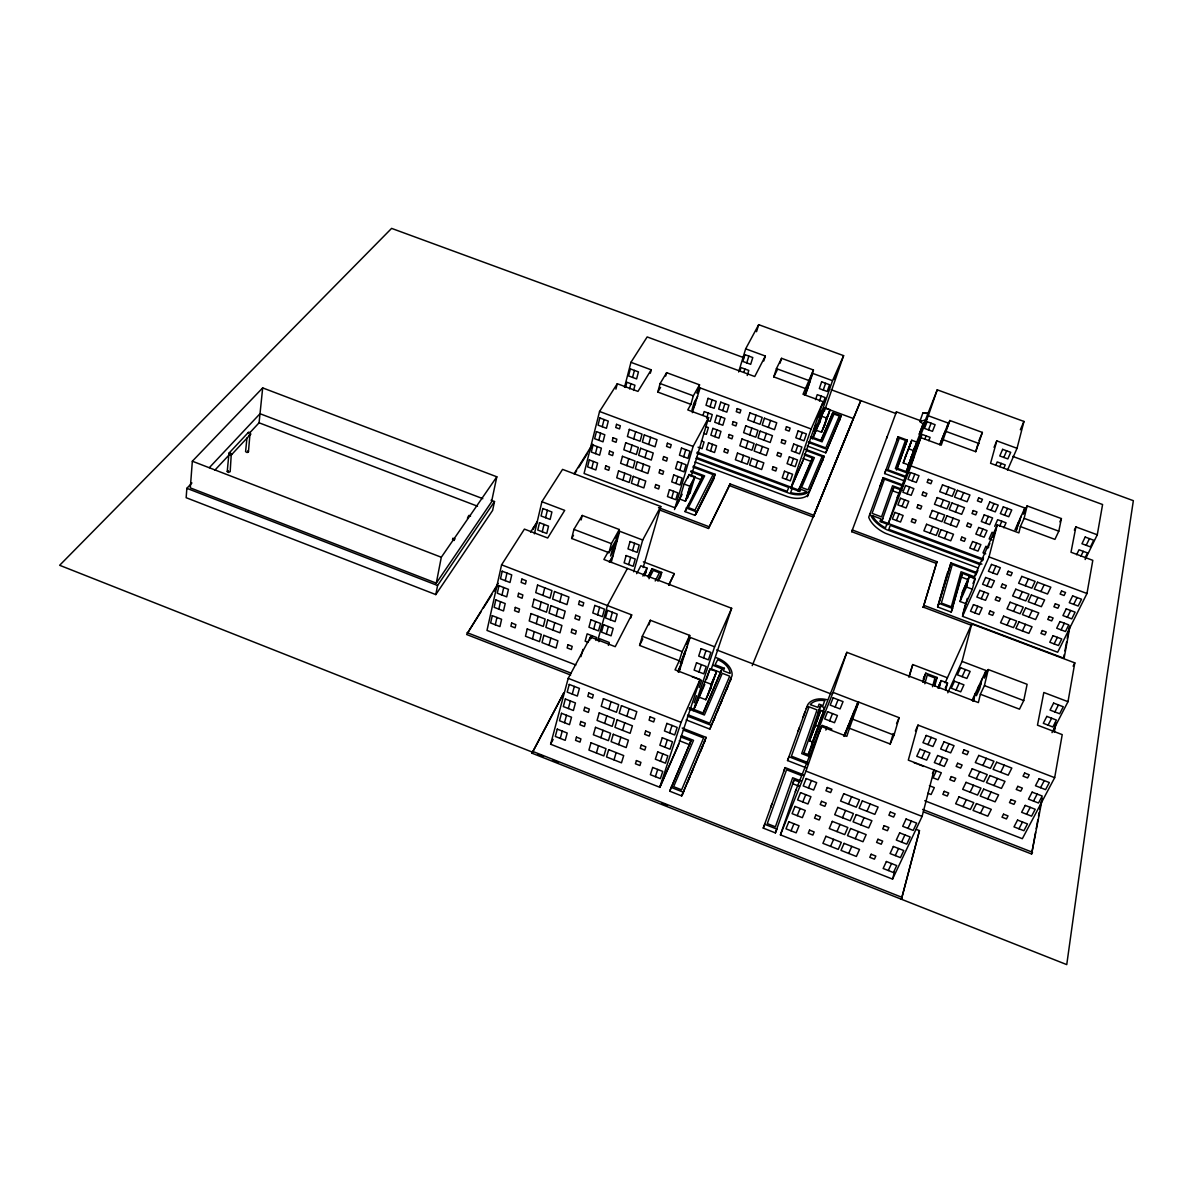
<?xml version="1.0" encoding="UTF-8"?>
<svg xmlns="http://www.w3.org/2000/svg" width="1193" height="1193" viewBox="0 0 1193 1193"><rect width="100%" height="100%" fill="white"/><g stroke="black" fill="none" stroke-linecap="round" stroke-linejoin="round"><path stroke-width="1.5" d="M191.924 482.956L186.854 488.325L186.153 497.705L435.803 594.591L492.634 510.38L494.513 501.537L491.054 500.21M192.341 461.214L190.313 487.877L436.28 583.153L491.501 501.985L496.825 476.797L262.684 387.904L192.341 461.214L441.306 557.25L496.825 476.797M936.967 561.709L923.203 607.401L936.967 561.709L852.354 529.99L851.698 531.69L936.311 563.424M231.293 453.922L230.174 471.653L228.37 472.458L227.237 471.533L228.967 453.176L248.398 432.388L250.157 432.477L250.649 434.192L231.263 455.01L229.265 455.115L229.503 453.713M249.948 434.356L248.442 451.953L247.085 452.55L245.594 451.625L246.936 438.07M250.232 432.284L259.075 422.799L262.684 387.904M250.172 434.804L248.785 435.624M231.77 454.578L230.324 455.428L229.205 454.637M227.237 471.533L228.281 470.698M924.754 800.742L1022.341 838.709L1054.672 777.672L1062.217 734.62L1037.478 725.165L1043.815 692.492L1068.003 701.678L1052.017 732.636M1068.003 701.678L1074.804 662.876L971.728 623.939L945.139 682.814M967.299 598.424L962.527 616.334L1057.654 652.243L1086.972 593.503L1092.803 560.337L1071.001 552.24L1075.907 526.903L1097.277 534.792L1085.153 559.532M1097.277 534.792L1102.586 504.52L990.563 463.302L996.781 440.873L1017.033 448.3L1007.489 470.161M923.486 811.881L1031.617 854.024L1035.554 832.371M1036.21 828.762L1037.85 819.74M1038.506 816.146L1039.163 812.537M1039.819 808.929L1041.116 801.711M1054.09 730.31L1055.417 722.988M1031.617 854.024L1042.369 798.177M1054.314 732.248L1055.969 723.107M1063.574 658.178L1064.245 654.569M1064.917 650.96L1066.572 641.953M1067.243 638.344L1069.226 627.518M1070.061 625.848L1064.096 658.297L923.964 605.373M436.28 583.153L441.306 557.25M435.803 594.591L437.577 585.495L494.513 501.537M988.251 669.541L984.434 685.602L980.363 694.237L1019.493 709.179L1023.743 700.574L1027.113 684.305L988.251 669.541L984.21 678.161L986.029 670.526L962.065 661.414L971.728 623.939M1027.098 505.892L1024.146 518.344L1020.403 526.575L1054.925 539.385L1058.802 531.183L1061.412 518.582L1027.098 505.892L1023.385 514.094L1024.847 508.009L911.034 465.911L920.772 437.622L941.247 445.153L949.867 420.503L982.376 432.418L975.725 451.685L943.022 439.65M498.182 583.362L466.642 634.512L570.657 675.044M534.389 533.838L541.905 501.716L564.707 510.38L547.706 538.013L524.413 529.11L501.582 564.841L486.998 630.426L575.846 664.993M495.289 624.774L496.944 617.467M498.823 609.146L500.493 601.719M501.999 595.024L503.7 587.523M505.25 580.663L506.965 573.043M533.465 527.574L533.032 529.409L537.446 521.43L530.572 532.138M542.263 531.78L544.008 524.413M545.604 517.717L547.378 510.261M980.363 694.237L978.379 702.588L846.866 652.332L822.723 713.011M1020.403 526.575L1018.897 532.898L997.288 524.86L973.473 578.635M981.988 679.145L979.707 688.629L976.396 695.683L978.692 686.184M1021.133 516.211L1016.317 530.333L1018.106 522.922M973.369 701.35L975.292 693.431M539.37 609.429L541.204 601.958M542.89 595.396L544.739 587.821M532.481 638.941L534.27 631.679M536.254 623.685L538.058 616.319M624.506 387.293L630.948 362.329L651.229 369.83L637.957 391.408L617.273 383.728L599.557 411.481L584.063 473.472L675.029 507.815L682.172 494.23M571.641 538.461L573.922 529.379L582.259 515.451L619.316 529.528L616.856 538.535L608.937 552.687L571.641 538.461L573.49 535.359M591.713 468.417L593.458 461.497M595.456 453.608L597.231 446.6M598.826 440.277L600.616 433.178M602.256 426.706L604.061 419.533M556.147 615.871L558.041 608.4M559.785 601.854L561.709 594.293M549.034 645.324L550.868 638.061M552.926 630.098L554.79 622.731M581.11 519.969L582.259 515.451M615.901 389.127L617.273 383.728M625.564 387.442L626.907 382.237L634.959 385.22L633.587 390.424M796.029 789.796L780.416 834.876L892.558 879.107L922.1 816.4L934.044 770.096L932.464 773.467M962.527 616.334L989.012 556.922L997.288 524.86M1017.033 448.3L1023.952 421.442L937.236 389.813L914.241 448.493M919.475 830.626L901.416 899.254L919.475 830.626L916.164 829.344M1012.753 456.412L1133.35 500.687L1106.88 676.461L1066.751 964.615L532.003 753.201L563.797 692.924L533.42 750.561M629.576 388.933L630.933 383.728M632.573 377.406L634.408 370.412M945.661 690.061L947.525 683.037L941.098 680.577L938.13 687.183M962.617 614.887L965.137 605.403L972.34 589.208L975.128 578.694L969.268 576.487L962.155 592.653M678.757 743.88L659.744 787.261L550.614 744.223L568.211 678.34L590.431 637.077L615.23 646.681L631.664 614.872L501.582 564.841M650.319 373.245L651.229 369.83M892.558 879.107L894.467 871.919M630.128 452.162L632.022 445.093M633.751 438.89L635.66 431.747M622.955 480.108L624.789 473.218M626.847 465.643L628.726 458.664M608.937 552.687L611.383 543.65L619.316 529.528M580.961 656.657L582.93 649.424M938.742 688.272L940.144 683.097L937.892 688.107M966.017 587.597L968.403 578.769L962.676 591.758M939.204 687.586L941.098 680.577M966.002 603.733L960.037 601.496L966.434 586.986L969.268 576.487M560.248 738.392L562.231 731.07M564.498 722.704L566.526 715.263M568.345 708.523L570.388 700.977M572.267 694.072L574.34 686.422M610.055 562.306L610.846 559.398M612.904 551.822L614.917 544.44M589.476 640.611L590.431 637.077M611.189 562.47L619.689 531.273L642.699 540.026L660.773 506.473L562.559 469.386L541.905 501.716M699.53 384.832L693.327 395.822L690.881 404.352L657.79 392.065L660.117 383.52L666.633 372.663L699.53 384.832L697.085 393.302L700.112 387.904L811.121 428.973L823.2 401.713L803.008 394.286L813.447 369.994L781.579 358.318L776.434 368.622L773.78 376.899L805.648 388.605M960.037 601.496L962.9 590.953M591.102 638.613L591.907 635.675M593.711 629.039L595.739 621.613M597.589 614.813L599.647 607.282M665.694 376.063L666.633 372.663M932.508 686.736L934.924 677.967L927.259 675.029L924.814 683.753M934.492 684.588L935.446 681.084M934.686 686.214L937.072 677.46L925.783 673.15L923.412 678.519M644.981 457.68L646.919 450.626M648.694 444.437L650.662 437.294M637.614 485.581L639.508 478.691M641.61 471.146L643.534 464.166M595.859 640.447L596.664 637.524L587.135 633.841L585.152 641.178L588.313 642.401M597.738 640.552L607.416 605.552L627.399 568.45M976.366 572.386L950.94 562.857L937.773 607.028L951.239 612.113L960.454 578.68M951.239 612.113L962.483 573.386L974.621 577.949M598.871 641.685L599.691 638.747L609.22 642.445L608.4 645.368M1054.672 777.672L918.014 725.09L908.305 760.135L941.322 772.766L938.026 779.76L933.09 777.836L936.356 770.842M606.312 633.975L608.385 626.549M610.279 619.764L612.382 612.248M628.636 564.572L630.694 557.295M632.558 550.644L634.631 543.277M922.681 682.083L924.187 676.774M923.278 681.993L925.783 673.15M633.677 571.79L642.699 540.026M937.534 606.983L946.586 575.429M937.773 607.028L950.94 562.857M643.176 567.54L660.773 506.473M630.784 617.929L631.664 614.872M644.608 575.816L646.099 570.627L643.698 575.235M693.804 406.604L695.817 399.655M645.055 574.981L647.038 568.136L640.835 565.765L636.659 573.669M700.112 387.904L692.343 412.674M604.642 723.39L606.834 715.875M608.848 709.283L611.055 701.663M596.396 753.007L598.513 745.714M600.884 737.706L603.047 730.295M671.614 498.137L673.627 491.277M675.909 483.448L677.937 476.499M679.771 470.221L681.814 463.197M683.693 456.77L685.766 449.657M660.057 577.919L661.712 572.386L652.079 568.703L648.485 577.293M858.721 702.125L849.446 728.267L890.157 744L894.034 735.127L899.134 717.679L858.721 702.125L855.038 710.998L857.976 701.976L833.072 692.402L846.866 652.332M908.887 676.893L912.749 664.561L947.421 677.788M909.126 676.908L912.749 664.561M890.157 744L893.229 733.501M975.725 451.685L978.066 443.692M674.507 509.575L693.118 446.421L708.612 417.654L687.764 409.915L690.881 404.352M703.139 414.985L704.153 411.555L712.266 414.567L710.208 421.427L707.524 420.428M689.912 493.35L694.908 476.678L689.122 474.516L684.081 484.045L679.13 500.792L676.043 506.652M688.137 477.826L689.122 474.516M706.674 418.206L708.21 413.061M710.074 406.783L712.132 399.834M689.718 635.407L682.157 651.646L679.264 660.743L639.597 645.428L642.311 636.272L650.319 620.256L689.718 635.407L686.81 644.474L690.121 637.375L714.592 646.785L731.652 608.281L603.882 559.472L607.908 552.299M691.09 476.529L708.612 417.654M679.652 499.032L685.438 501.209L689.897 486.222L694.908 476.678M685.9 500.329L689.912 486.878L694.102 478.84M648.962 624.804L650.319 620.256M687.496 498.003L692.029 482.822M714.01 477.916L695.042 515.361L685.036 511.588L702.543 476.201L690.613 471.727M622.522 730.34L624.789 722.839M626.862 716.262L629.143 708.672M614.007 759.881L616.199 752.604M618.63 744.626L620.867 737.229M702.543 476.201L701.454 479.825L691.239 475.992M710.521 451.029L712.549 444.318M714.861 436.668L716.918 429.883M718.783 423.754L720.855 416.894M722.764 410.631L724.867 403.681M643.37 561.828L674.328 573.639L668.915 585.166M695.042 515.361L715.129 474.292L693.372 466.15M738.631 371.977L745.67 348.833L758.688 324.675L843.615 355.648L824.259 411.466M739.973 370.934L741.002 367.578L748.801 370.441L747.236 375.482M743.865 372.365L744.894 369.01M746.773 362.881L748.861 356.096M756.526 331.699L758.688 324.675M715.129 474.292L713.474 479.646L696.145 513.87M708.478 528.469L730.027 483.911L813.85 515.331L813.238 517.046L729.49 485.64L708.478 528.469L659.729 510.022M710.983 523.354L711.729 521.669M763.788 360.987L765.339 356.036L745.67 348.833M729.49 485.64L730.027 483.911M749.696 434.938L751.873 428.093M753.857 422.083L756.064 415.164M741.39 462.019L743.522 455.338M745.879 448.001L748.041 441.231M678.31 672.136L680.189 666.276M682.62 658.655L684.991 651.229M679.1 671.763L690.121 637.375M779.998 363.254L781.579 358.318M764.087 440.232L766.309 433.402M768.337 427.392L770.574 420.473M755.601 467.283L757.779 460.602M760.195 453.28L762.387 446.51M655.375 776.673L657.716 769.44M660.4 761.194L662.786 753.857M664.948 747.221L667.364 739.764M669.586 732.964L672.032 725.419M851.31 718.126L847.999 728.297L854.307 710.864M942.455 437.891L940.308 444.437L945.124 431.24M849.446 728.267L846.821 736.349L821.351 726.477L795.313 791.6M908.619 464.927L906.248 471.757L928.288 415.775L948.375 423.127L946.616 428.6L949.867 420.503M844.167 736.126L845.27 732.726M844.912 735.753L848.223 725.568M659.744 787.261L681.099 722.376L700.082 679.518L675.044 669.825L679.264 660.743M698.949 671.972L701.365 664.65M703.557 657.969L706.017 650.543M700.082 679.518L678.146 745.714L659.863 787.44M694.147 702.826L696.503 695.713M699.202 687.586L701.603 680.368L691.97 676.64M693.297 710.67L714.592 646.785M710.267 689.808L716.546 671.525L709.969 668.99L694.908 707.434M706.51 679.324L709.969 668.99M704.765 741.181L681.71 795.925L669.705 791.183L690.971 740.928L680.562 736.856M711.028 669.795L731.652 608.281M806.244 391.453L808.511 384.713M805.35 395.271L812.716 373.409L832.535 380.671L843.615 355.648M669.705 791.183L690.971 740.928M699.217 697.174L705.809 699.739L716.546 671.525M707.986 695.101L713.31 679.354M719.662 675.119L720.945 671.346M786.276 479.377L788.528 472.726M791.108 465.151L793.405 458.41M795.477 452.326L797.789 445.526M799.906 439.307L802.263 432.418M703.169 713.429L722.033 668.826L712.698 665.217M815.55 399.67L817.25 394.659L825.124 397.552L822.827 404.233M681.71 795.925L706.077 737.363L682.187 728.043M819.472 401.116L821.187 396.106M823.274 390.022L825.586 383.281M811.121 428.973L790.661 488.489L802.919 460.528M704.124 743L706.077 737.363M686.184 719.901L709.835 729.117L732.07 675.641A20.713 13.958 19 0 0 716.024 657.626M823.2 401.713L802.337 462.228L791.526 486.908M813.671 430.718L815.923 424.201M818.487 416.775L820.769 410.183M832.535 380.671L812.388 438.92L819.83 421.919M780.416 834.876L805.991 771.11L821.351 726.477M928.288 415.775L937.236 389.813M824.288 426.274L830.119 409.721L824.751 407.738L813.074 437.712M834.369 379.195L836.069 374.259M819.263 423.59L824.751 407.738M730.146 681.218L730.772 679.413A20.684 13.973 19.1 0 0 730.802 677.669M799.564 487.788L798.326 491.352L810.479 463.123M817.235 728.595L807.989 755.318L833.072 692.402M822.052 714.696L817.712 726.969L823.901 711.639L819.039 709.82L820.501 706.107L824.393 707.598L822.916 711.326M897.897 495.856L887.86 524.816L911.034 465.911M914.882 446.853L909.215 463.197L911.616 456.278M811.881 743.806L823.901 711.639M907.977 466.582L917.119 442.23L911.765 440.247L905.383 456.71M804.201 454.891L812.418 457.948L811.195 461.467L802.993 458.425M816.176 430.255L821.559 432.254L830.119 409.721M823.349 428.093L827.808 415.328M812.597 742.016L809.45 740.793L814.715 725.717M824.706 700.604L822.961 705.615L819.069 704.124L817.936 707.374L810.211 704.631L811.151 703.646A18.73 12.527 22.9 0 1 823.319 700.455L824.691 700.634M839.35 420.861L841.154 415.76L832.818 412.689L820.993 440.828M908.41 449.642L910.945 442.424M911.765 440.247L908.753 448.822L914.151 450.82M803.799 774.898L785.113 767.606L763.252 828.106L775.39 832.893L794.12 779.924L799.28 781.937M803.828 753.26L820.501 706.107M924.128 424.723L919.863 421.532L922.83 413.061L928.035 413.285M807.407 496.676L822.872 459.708M902.072 490.338L893.84 487.281L881.478 522.012L882.85 518.478M908.678 464.942L903.25 462.944L906.292 454.309M822.275 461.393L824.109 456.203L805.394 449.254M807.184 445.943L825.765 452.833L841.154 415.76M896.778 440.157L898.09 436.727L907.262 440.113L897.255 468.282L909.17 472.696M896.51 470.087L907.262 440.113M813.447 369.994L810.509 378.136L812.716 373.409M851.31 423.396L850.892 425.126M851.489 423.47L813.238 517.046L853.308 418.504L825.69 408.334M770.574 807.586L771.811 804.142M798.028 731.145L799.28 727.685M803.008 717.291L804.887 712.087M806.05 767.755L787.529 760.538L807.646 704.839A20.743 13.884 22.9 0 1 827.122 699.724M903.369 485.163L883.178 477.662L868.713 517.24A28.17 16.284 21.3 0 0 885.37 533.256L978.409 568.092M904.637 480.973L884.61 473.546L898.09 436.727M922.741 424.902L922.815 424.783M886.608 438.308L896.435 411.853L920.862 420.816M851.698 531.69L887.174 436.638M896.435 411.853L895.824 413.494L831.148 389.738M881.851 481.152L883.178 477.662M884.61 473.546L885.952 470.072L905.994 477.513M880.031 486.133L881.373 482.643M893.84 487.281L892.483 490.77L899.06 493.216M903.25 462.944L909.677 446.048M787.529 760.538L789.005 756.765L807.557 763.997M783.637 771.379L785.113 767.606M763.252 828.106L764.743 824.303L776.911 829.105L775.39 832.893M923.188 423.515L919.206 434.371L923.621 423.068M910.975 457.933L917.119 442.23M897.24 497.526L922.129 434.431L930.093 437.354L928.78 440.649M901.699 488.101L903.623 483.225M906.531 475.813L908.47 470.877M911.452 463.287L914.077 456.621M924.799 439.188L926.111 435.892M928.482 429.883L931.107 423.217M817.891 713.086L819.367 709.373M813.73 728.297L820.769 710.431L809.704 740.033M811.419 734.903L817.712 719.006M896.42 520.506L899.03 513.944M901.997 506.443L904.637 499.792M907.023 493.783L909.692 487.042M912.123 480.913L914.822 474.098M794.12 779.924L792.629 783.682L799.489 786.366M809.45 740.793L815.52 725.463L818.696 726.686M813.253 747.474L816.057 740.465M819.263 732.472L822.111 725.344L831.894 729.132M939.696 444.721L948.375 423.127M941.381 441.156L944.066 434.506M825.854 730.086L827.003 727.238M829.582 720.811L832.49 713.608M835.145 707.017L838.082 699.709M791.063 830.82L793.941 823.737M797.222 815.654L800.13 808.466M802.77 801.964L805.737 794.657M808.436 787.991L811.449 780.595M752.216 665.619L860.794 400.624L852.727 420.145M844.062 735.649L857.976 701.976M844.212 736.379L846.568 730.653M849.655 723.182L852.667 715.919M940.695 506.593L943.469 499.882M930.033 533.122L932.747 526.575M945.989 493.991L948.793 487.221M935.744 519.387L938.488 512.751M979.006 440.485L982.376 432.418M824.109 456.203L809.257 491.412A19.744 11.483 18.8 0 1 788.394 492.963L696.041 458.41M825.765 452.833L839.932 419.205M709.835 729.117L730.772 679.413M682.515 794.344L683.947 790.929M687.556 782.369L689.718 777.24M691.165 773.81L693.327 768.68M700.53 751.56L702.692 746.43M713.533 720.661L714.98 717.232M717.142 712.087L718.589 708.657M720.035 705.227L722.197 700.082M726.537 689.793L727.969 686.363M955.414 512.006L958.233 505.31M960.783 499.435L963.646 492.664M944.573 538.49L947.317 531.959M950.374 524.786L953.162 518.165M994.037 447.33L996.781 440.873M832.818 412.689L820.888 440.411L810.837 436.683M947.093 573.684L947.824 571.984M842.482 817.742L845.598 810.494M848.447 804.112L851.608 796.76M830.582 846.359L833.609 839.32M836.979 831.581L840.051 824.438M812.418 457.948L798.609 490.01L697.279 452.147M722.033 668.826L703.02 712.952L689.405 707.658M995.797 465.21L997.214 461.93L1005.237 464.882L1003.82 468.163M710.968 684.722L715.591 674.075M826.272 418.862L829.314 411.868M705.809 699.739L711.296 687.034M821.559 432.254L825.168 423.888M999.809 466.687L1001.225 463.406M1003.805 457.441L1006.668 450.82M1020.343 429.763L1023.952 421.442M694.043 708.985L704.78 684.499M896.569 723.554L899.134 717.679M962.483 573.386L960.947 576.92L967.866 579.515M973.891 549.585L976.739 543.069M979.99 535.642L982.883 529.036M985.478 523.086L988.4 516.405M991.055 510.321L994.008 503.565M960.723 597.902L967.21 583.198M860.869 824.885L864.06 817.652M866.968 811.3L870.204 803.963M848.685 853.427L851.787 846.404M855.232 838.694L858.378 831.566M994.694 526.352L997.646 519.686L1006.042 522.802L1003.805 527.798M975.755 575.22L977.947 570.299M982.003 561.157L983.479 557.832M987.625 548.467L989.862 543.426M992.576 537.282L995.603 530.467M972.981 583.511L975.128 578.694M999.615 526.247L1001.837 521.252M1004.536 515.167L1007.533 508.427M935.998 679.876L937.072 677.46M915.389 730.951L918.014 725.09M974.815 612.874L977.798 606.253M981.213 598.707L984.24 591.982M986.969 585.927L990.026 579.127M992.83 572.938L995.931 566.049M1014.975 529.826L1024.847 508.009M1017.211 526.62L1020.254 519.894M945.288 687.988L947.525 683.037M947.794 692.79L962.065 661.414M921.727 758.181L924.978 751.068M927.945 744.581L931.226 737.378M955.996 690.031L959.202 683.037M962.125 676.655L965.376 669.571M677.952 671.107L682.396 661.474M678.578 672.002L680.055 668.796M687.213 646.442L680.383 663.472L684.842 653.868M809.943 381.626L804.798 394.585L807.676 388.351M888.293 870.517L891.544 863.538M895.257 855.59L898.553 848.506M901.55 842.094L904.905 834.921M907.962 828.36L911.363 821.067M939.323 764.519L942.634 757.421M945.661 750.934L949.031 743.746M1019.21 598.439L1022.386 591.668M1025.249 585.733L1028.455 578.888M1007.026 625.192L1010.113 618.585M1013.543 611.353L1016.675 604.657M972.041 700.38L986.029 670.526M972.832 700.947L974.144 698.173M977.544 690.926L980.855 683.872M1059.876 521.848L1061.412 518.582M1034.763 604.21L1037.985 597.454M1040.907 591.534L1044.158 584.704M1022.371 630.918L1025.518 624.327M1028.992 617.109L1032.184 610.428M1074.341 530.154L1075.907 526.903M1076.608 554.73L1079.009 549.779L1087.494 552.926L1085.063 557.877M1080.843 556.296L1083.259 551.345M1086.197 545.32L1089.448 538.639M976.262 778.731L979.721 771.677M982.853 765.474L986.357 758.316M963.005 806.602L966.375 799.742M970.103 792.197L973.518 785.248M1054.135 643.892L1057.386 637.345M1061.084 629.859L1064.38 623.223M1067.347 617.228L1070.673 610.503M1073.715 604.359L1077.085 597.559M639.597 645.428L642.788 639.001M773.78 376.899L777.463 369.502M668.647 584.988L674.328 573.639M993.948 785.516L997.467 778.462M1000.659 772.289L1004.238 765.145M980.422 813.313L983.852 806.468M987.655 798.952L991.129 792.003M231.263 455.01L230.741 453.265L228.967 453.176M658.118 580.976L660.594 576.13M248.398 432.388L248.412 433.536M655.211 580.976L659.401 572.789L653.272 570.448L648.992 578.724M657.477 580.678L661.712 572.386M1073.118 666.186L1074.804 662.876M1048.08 725.135L1051.63 718.231M1054.851 711.923L1058.445 704.929M685.036 511.588L689.151 503.655M693.252 495.706L700.634 481.405M765.339 356.036L754.751 376.526L647.173 336.933L630.948 362.329M647.903 576.771L652.079 568.703M685.438 501.209L690.434 491.605M642.893 576.055L647.038 568.136M550.614 744.223L553.149 739.392M1018.941 828.792L1022.52 821.992M1026.591 814.237L1030.215 807.333M1033.496 801.085L1037.164 794.091M1040.535 787.693L1044.263 780.595M532.003 753.201L532.54 752.201L59.65 565.288L391.602 228.385L743.925 357.721M609.28 562.201L613.157 555.207M617.243 540.28L612.576 548.631L610.562 556.013L615.23 547.647M697.651 396.389L693.998 402.921L691.97 409.9L695.623 403.338M619.689 531.273L615.842 538.147L616.856 538.535M657.79 392.065L660.579 387.397M574.683 473.875L576.622 470.773M578.56 467.671L587.299 453.713M589.238 450.611L591.191 447.494M574.057 473.785L592.578 444.214M467.611 632.961L481.226 611.398M483.18 608.326L491.934 594.457M493.887 591.385L497.779 585.226M214.859 470.176L230.025 453.936M209.327 467.656L260.014 413.717L482.807 498.659M250.649 434.192L249.874 434.506M919.863 421.532L926.901 419.608M468.178 517.136L467.402 518.239M922.83 413.061L928.243 413.494M454.101 538.61L452.46 539.49L454.086 540.504M776.434 368.622L808.586 380.418M946.303 431.523L979.125 443.572M821.112 416.029L826.51 418.012M907.291 472.995L895.376 468.581L905.442 440.381L899.313 438.129L887.846 469.774L906.307 476.618M810.345 437.488L822.066 441.842L833.982 414.06L839.29 416.014L825.81 447.897L808.75 441.574M660.117 383.52L693.327 395.822M1024.146 518.344L1058.802 531.183M808.392 442.439L827.003 449.329M903.056 486.058L884.431 479.139L872.083 513.348L881.523 516.882L892.543 485.775L900.76 488.832M806.707 450.745L822.171 456.487L808.034 489.876L801.577 487.46L814.372 457.665L804.529 453.996M994.843 533.346L992.069 532.317L989.146 538.908L991.92 539.937M705.689 426.557L708.388 427.556L706.345 434.356L703.676 433.357M988.639 547.348L985.865 546.319L982.987 552.836L985.746 553.865M701.395 440.992L704.064 441.992L702.066 448.702L698.069 447.211M599.557 411.481L693.118 446.421M989.012 556.922L1086.972 593.503M872.426 515.659L880.881 518.821L879.957 521.46L886.876 524.04L885.46 527.888A26.47 15.27 21.2 0 1 872.963 516.599L872.486 515.689M881.925 521.117L983.151 558.935M696.742 453.086L788.797 487.49L787.112 491.322L696.518 457.441M983.002 560.039L890.232 525.367L888.86 529.349L981.928 564.155M979.96 564.587L886.757 529.722A28.214 16.27 21.2 0 1 870.07 513.706M694.967 462.019L787.171 496.542A19.714 11.498 18.8 0 0 808.004 494.961M692.865 467.059L713.041 474.605L694.982 510.097L688.316 507.577L704.645 475.873L691.015 470.773M976.113 573.401L952.312 564.483L941.381 603.032L951.343 606.79L961.051 571.745L974.92 576.935M966.434 586.986L972.34 589.208M684.081 484.045L689.897 486.222M686.139 507.92L696.16 511.708M939.309 603.464L952.804 608.549M923.233 607.088L971.803 625.43M658.491 507.607L709.03 526.709M984.434 685.602L1023.743 700.574M573.922 529.379L611.383 543.65M259.075 422.799L477.498 506.205M716.695 649.917L830.939 693.894M642.311 636.272L682.157 651.646M853.144 719.349L894.034 735.127M711.431 668.99L720.751 672.584M913.883 762.61L917.178 763.893M918.819 764.519L923.77 766.443M704.407 681.621L711.058 684.2M186.854 488.325L437.577 585.495M929.407 785.71L934.328 787.619L931.092 794.508L927.826 793.241M804.097 753.007L810.733 755.587M689.032 709.045L704.362 715.01L722.272 673.299L729.698 676.163L709.79 723.241L688.063 714.786M809.987 756.824L801.696 753.603L817.041 709.91L809.063 706.838L791.421 756.168L808.034 762.625M687.451 716.083L711.147 725.314M922.607 809.436L1032.556 852.279M467.045 632.618L571.164 673.195M568.211 678.34L681.099 722.376M805.991 771.11L922.1 816.4M801.636 775.644L786.56 769.753L767.293 823.617L775.405 826.809L792.659 777.747L801.234 781.102M683.321 730.041L703.572 737.945L681.621 789.841L673.613 786.679L693.506 740.331L681.367 735.589M679.294 740.689L689.688 744.745M670.988 787.335L683.022 792.077M532.496 751.322L902.281 897.464M537.715 754.244L542.875 756.287M553.224 760.373L558.384 762.416M661.772 803.292L666.947 805.335M453.877 540.325L452.818 538.267L455.174 538.953M247.712 450.939L248.472 451.729M470.564 516.047L468.953 515.391L468.238 516.494M806.2 708.567A20.713 13.898 22.9 0 1 808.079 706.271M492.277 615.663L490.636 622.97L499.942 626.579L501.612 619.286L492.277 615.663M495.796 599.9L494.141 607.326L503.506 610.95L505.206 603.554L495.796 599.9M498.972 585.688L497.287 593.204L506.727 596.858L508.442 589.342L498.972 585.688M502.193 571.208L500.493 578.829L510.007 582.497L511.737 574.892L502.193 571.208M511.663 623L510.902 626.221L515.108 627.846L515.868 624.64L511.663 623M515.301 607.401L514.541 610.667L518.776 612.307L519.537 609.041L515.301 607.401M518.582 593.294L517.822 596.589L522.087 598.245L522.862 594.934L518.582 593.294M521.908 579.067L521.132 582.423L525.427 584.078L526.202 580.723L521.908 579.067M539.49 522.698L537.76 530.05L546.767 533.495L548.526 526.143L539.49 522.698M542.83 508.531L541.07 515.987L550.137 519.432L551.912 511.991L542.83 508.531M534.061 599.199L532.257 606.685L546.483 612.188L548.348 604.717L534.061 599.199M537.566 585.047L535.732 592.638L550.048 598.155L551.941 590.58L537.566 585.047M527.231 628.95L525.472 636.227L539.504 641.67L541.309 634.408L527.231 628.95M530.974 613.575L529.2 620.957L543.322 626.429L545.156 619.063L530.974 613.575M550.898 605.641L549.034 613.113L563.275 618.63L565.199 611.174L550.898 605.641M554.506 591.519L552.613 599.08L566.973 604.627L568.912 597.067L554.506 591.519M543.829 635.332L542.01 642.595L556.057 648.053L557.921 640.805L543.829 635.332M547.691 619.987L545.857 627.354L560.009 632.842L561.903 625.475L547.691 619.987M589.312 459.931L587.582 466.851L595.844 469.967L597.604 463.063L589.312 459.931M593.055 445.034L591.296 452.043L599.617 455.174L601.391 448.165L593.055 445.034M596.425 431.612L594.636 438.696L603.002 441.842L604.821 434.759L596.425 431.612M599.84 417.953L598.051 425.14L606.462 428.287L608.281 421.114L599.84 417.953M630.351 368.905L628.547 375.914L636.615 378.912L638.449 371.903L630.351 368.905M605.805 465.866L605.015 468.909L608.743 470.325L609.534 467.268L605.805 465.866M609.623 451.088L608.833 454.175L612.576 455.592L613.381 452.505L609.623 451.088M613.068 437.756L612.263 440.888L616.05 442.305L616.856 439.173L613.068 437.756M616.542 424.335L615.722 427.497L619.525 428.928L620.345 425.767L616.542 424.335M567.972 644.727L567.137 647.918L571.372 649.559L572.208 646.367L567.972 644.727M572.043 629.233L571.193 632.469L575.458 634.124L576.323 630.888L572.043 629.233M575.727 615.215L574.862 618.496L579.157 620.151L580.022 616.87L575.727 615.215M579.44 601.093L578.56 604.419L582.885 606.089L583.765 602.763L579.44 601.093M625.699 442.737L623.835 449.806L636.421 454.533L638.33 447.464L625.699 442.737M629.308 429.376L627.414 436.519L640.089 441.261L642.028 434.118L629.308 429.376M618.556 470.862L616.736 477.767L629.173 482.449L631.037 475.56L618.556 470.862M622.448 456.308L620.599 463.287L633.11 467.999L635.004 461.02L622.448 456.308M557.265 729.117L555.297 736.454L565.199 740.346L567.212 733.024L557.265 729.117M561.515 713.295L559.502 720.736L569.493 724.673L571.536 717.232L561.515 713.295M565.348 698.994L563.32 706.554L573.386 710.506L575.444 702.945L565.348 698.994M569.255 684.439L567.197 692.104L577.337 696.056L579.425 688.406L569.255 684.439M590.953 619.764L588.939 627.205L598.483 630.888L600.541 623.462L590.953 619.764M594.83 605.418L592.787 612.963L602.405 616.677L604.478 609.146L594.83 605.418M640.596 448.255L638.673 455.323L651.289 460.051L653.242 452.997L640.596 448.255M644.295 434.908L642.356 442.051L655.046 446.808L657.03 439.68L644.295 434.908M633.259 476.35L631.395 483.24L643.847 487.937L645.756 481.047L633.259 476.35M637.256 461.81L635.347 468.789L647.888 473.502L649.827 466.538L637.256 461.81M603.583 624.7L601.526 632.126L611.084 635.824L613.187 628.398L603.583 624.7M607.55 610.384L605.462 617.914L615.096 621.628L617.213 614.112L607.55 610.384M626.131 555.55L624.103 562.842L633.185 566.302L635.258 559.025L626.131 555.55M630.038 541.518L627.98 548.899L637.137 552.389L639.224 545.022L630.038 541.518M576.443 737.125L575.548 740.346L580.022 742.121L580.931 738.885L576.443 737.125M580.812 721.467L579.902 724.747L584.421 726.507L585.331 723.241L580.812 721.467M584.779 707.3L583.839 710.61L588.388 712.4L589.327 709.074L584.779 707.3M588.76 692.999L587.821 696.369L592.399 698.159L593.353 694.788L588.76 692.999M655.732 484.537L654.868 487.564L658.625 488.981L659.475 485.954L655.732 484.537M659.878 469.848L659.013 472.92L662.786 474.337L663.666 471.265L659.878 469.848M663.636 456.576L662.756 459.678L666.559 461.109L667.439 458.008L663.636 456.576M667.424 443.229L666.529 446.376L670.347 447.807L671.241 444.661L667.424 443.229M599.229 712.907L597.067 720.423L612.218 726.358L614.44 718.857L599.229 712.907M603.404 698.68L601.212 706.301L616.483 712.266L618.72 704.66L603.404 698.68M591.027 742.777L588.924 750.069L603.852 755.944L606.014 748.667L591.027 742.777M595.501 727.342L593.368 734.754L608.415 740.659L610.592 733.263L595.501 727.342M669.437 489.697L667.454 496.571L675.79 499.703L677.803 492.843L669.437 489.697M673.717 474.918L671.704 481.883L680.099 485.029L682.142 478.08L673.717 474.918M677.579 461.602L675.536 468.64L683.992 471.817L686.05 464.778L677.579 461.602M681.501 448.061L679.443 455.189L687.943 458.366L690.031 451.252L681.501 448.061M708.06 398.328L706.002 405.277L714.145 408.289L716.218 401.355L708.06 398.328M617.169 719.856L614.932 727.357L630.128 733.307L632.409 725.821L617.169 719.856M621.464 705.674L619.212 713.28L634.512 719.26L636.823 711.669L621.464 705.674M608.684 749.666L606.521 756.944L621.478 762.834L623.7 755.572L608.684 749.666M613.291 734.262L611.099 741.658L626.176 747.579L628.428 740.197L613.291 734.262M708.538 442.827L706.524 449.522L714.518 452.52L716.561 445.809L708.538 442.827M712.892 428.376L710.849 435.177L718.902 438.174L720.96 431.389L712.892 428.376M716.799 415.373L714.726 422.247L722.839 425.26L724.926 418.4L716.799 415.373M720.781 402.16L718.678 409.11L726.835 412.137L728.953 405.188L720.781 402.16M744.939 354.664L742.866 361.449L750.68 364.327L752.783 357.542L744.939 354.664M724.792 448.822L723.883 451.774L727.491 453.116L728.401 450.164L724.792 448.822M729.206 434.506L728.282 437.503L731.92 438.845L732.845 435.863L729.206 434.506M733.203 421.591L732.263 424.619L735.917 425.976L736.856 422.948L733.203 421.591M737.214 408.602L736.26 411.66L739.943 413.032L740.898 409.974L737.214 408.602M636.421 760.582L635.422 763.774L639.925 765.548L640.924 762.357L636.421 760.582M641.282 745.043L640.253 748.294L644.802 750.084L645.831 746.833L641.282 745.043M645.667 730.996L644.638 734.291L649.216 736.081L650.26 732.785L645.667 730.996M650.11 716.814L649.067 720.154L653.675 721.959L654.733 718.618L650.11 716.814M745.759 425.826L743.612 432.671L755.795 437.205L758.002 430.36L745.759 425.826M749.905 412.882L747.728 419.817L760.001 424.365L762.223 417.446L749.905 412.882M737.483 453.086L735.38 459.782L747.414 464.271L749.562 457.59L737.483 453.086M741.957 438.964L739.824 445.75L751.948 450.253L754.125 443.498L741.957 438.964M760.18 431.12L757.987 437.965L770.201 442.499L772.438 435.669L760.18 431.12M764.415 418.206L762.193 425.111L774.481 429.674L776.747 422.769L764.415 418.206M751.724 458.351L749.577 465.031L761.641 469.535L763.833 462.854L751.724 458.351M756.302 444.243L754.11 451.014L766.264 455.532L768.486 448.777L756.302 444.243M652.69 767.472L650.364 774.704L660.385 778.641L662.756 771.424L652.69 767.472M657.716 751.873L655.345 759.21L665.455 763.177L667.856 755.84L657.716 751.873M662.264 737.766L659.863 745.222L670.034 749.219L672.479 741.778L662.264 737.766M666.887 723.405L664.456 730.966L674.701 734.977L677.177 727.432L666.887 723.405M696.518 662.771L694.117 670.108L703.781 673.836L706.211 666.529L696.518 662.771M701.126 648.664L698.695 656.09L708.433 659.833L710.894 652.422L701.126 648.664M773.139 466.731L772.169 469.669L775.793 471.011L776.777 468.088L773.139 466.731M777.881 452.49L776.897 455.458L780.55 456.815L781.534 453.847L777.881 452.49M782.161 439.635L781.147 442.648L784.83 444.005L785.844 441.007L782.161 439.635M786.455 426.706L785.441 429.748L789.14 431.12L790.154 428.078L786.455 426.706M784.487 471.22L782.235 477.871L790.303 480.883L792.584 474.247L784.487 471.22M789.334 456.904L787.052 463.645L795.179 466.672L797.491 459.931L789.334 456.904M793.703 444.005L791.391 450.82L799.564 453.847L801.89 447.047L793.703 444.005M798.132 430.897L795.806 437.786L804.022 440.828L806.379 433.939L798.132 430.897M821.634 381.835L819.323 388.575L827.226 391.483L829.553 384.728L821.634 381.835M927.11 421.74L924.486 428.406L932.479 431.344L935.118 424.678L927.11 421.74M894.929 512.408L892.334 518.985L900.521 522.042L903.131 515.465L894.929 512.408M900.521 498.256L897.882 504.907L906.113 507.979L908.768 501.328L900.521 498.256M905.547 485.506L902.892 492.247L911.169 495.319L913.853 488.593L905.547 485.506M910.647 472.547L907.962 479.362L916.299 482.449L919.013 475.649L910.647 472.547M827.569 711.699L824.676 718.917L834.504 722.719L837.426 715.502L827.569 711.699M833.117 697.801L830.194 705.108L840.081 708.925L843.048 701.618L833.117 697.801M788.827 821.738L785.978 828.822L796.149 832.833L799.042 825.75L788.827 821.738M794.985 806.438L792.092 813.641L802.352 817.682L805.29 810.479L794.985 806.438M800.548 792.629L797.61 799.936L807.944 803.993L810.927 796.685L800.548 792.629M806.214 778.552L803.232 785.963L813.656 790.034L816.683 782.638L806.214 778.552M912.406 518.791L911.243 521.684L914.942 523.071L916.105 520.178L912.406 518.791M918.073 504.758L916.895 507.696L920.608 509.083L921.786 506.145L918.073 504.758M923.173 492.113L921.98 495.065L925.723 496.467L926.916 493.499L923.173 492.113M928.318 479.377L927.11 482.375L930.868 483.761L932.076 480.764L928.318 479.377M937.221 497.556L934.462 504.266L946.929 508.904L949.732 502.208L937.221 497.556M942.5 484.88L939.711 491.68L952.253 496.318L955.086 489.548L942.5 484.88M926.573 524.264L923.874 530.825L936.192 535.418L938.921 528.872L926.573 524.264M932.285 510.44L929.556 517.076L941.948 521.699L944.707 515.063L932.285 510.44M809.555 830.134L808.257 833.251L812.865 835.07L814.163 831.953L809.555 830.134M815.848 815.013L814.521 818.174L819.159 819.994L820.486 816.832L815.848 815.013M821.53 801.308L820.202 804.529L824.87 806.349L826.212 803.143L821.53 801.308M827.271 787.499L825.914 790.75L830.626 792.584L831.983 789.334L827.271 787.499M951.969 502.984L949.166 509.679L961.662 514.317L964.496 507.636L951.969 502.984M941.143 529.647L938.399 536.194L950.732 540.802L953.505 534.255L941.143 529.647M957.338 490.323L954.504 497.108L967.076 501.761L969.954 494.991L957.338 490.323M946.944 515.838L944.17 522.474L956.592 527.097L959.396 520.476L946.944 515.838M837.784 807.422L834.697 814.7L850.281 820.799L853.427 813.551L837.784 807.422M843.734 793.688L840.588 801.055L856.291 807.184L859.482 799.832L843.734 793.688M825.914 836.293L822.916 843.347L838.261 849.386L841.319 842.347L825.914 836.293M832.296 821.38L829.254 828.553L844.719 834.623L847.82 827.48L832.296 821.38M800.786 489.324L799.817 491.546L792.167 488.683L790.616 492.59A18.029 10.483 18.8 0 0 805.693 492.083L806.632 491.501L800.786 489.324M724.405 668.304L723.331 670.839L730.161 673.463L729.937 672.017A18.73 12.616 19 0 0 717.754 659.669L715.084 664.71L724.405 668.304M961.856 537.104L960.619 539.982L964.332 541.368L965.569 538.49L961.856 537.104M967.836 523.145L966.584 526.068L970.327 527.455L971.579 524.547L967.836 523.145M973.249 510.559L971.982 513.512L975.74 514.899L977.007 511.961L973.249 510.559M978.678 497.899L977.41 500.881L981.183 502.283L982.465 499.3L978.678 497.899M1002.627 449.343L999.779 455.965L1007.831 458.917L1010.71 452.311L1002.627 449.343M972.608 541.518L969.775 548.034L978.021 551.121L980.885 544.604L972.608 541.518M978.707 527.485L975.844 534.091L984.15 537.193L987.043 530.587L978.707 527.485M984.21 514.854L981.302 521.535L989.668 524.637L992.591 517.956L984.21 514.854M989.802 501.999L986.865 508.755L995.26 511.872L998.228 505.131L989.802 501.999M856.231 814.595L853.07 821.828L868.683 827.957L871.904 820.724L856.231 814.595M862.315 800.876L859.109 808.228L874.842 814.372L878.108 807.05L862.315 800.876M844.077 843.376L841.005 850.4L856.38 856.455L859.512 849.446L844.077 843.376M850.609 828.509L847.492 835.652L862.986 841.736L866.163 834.623L850.609 828.509M1003.313 506.861L1000.33 513.601L1008.756 516.733L1011.768 509.993L1003.313 506.861M973.473 604.627L970.505 611.248L979.14 614.514L982.137 607.893L973.473 604.627M979.871 590.356L976.858 597.067L985.552 600.333L988.594 593.622L979.871 590.356M985.642 577.487L982.585 584.287L991.353 587.567L994.425 580.782L985.642 577.487M991.502 564.408L988.415 571.283L997.229 574.579L1000.345 567.704L991.502 564.408M871.188 854.248L869.786 857.335L874.424 859.154L875.826 856.082L871.188 854.248M877.988 839.261L876.572 842.392L881.239 844.226L882.671 841.095L877.988 839.261M884.147 825.675L882.701 828.867L887.413 830.701L888.86 827.524L884.147 825.675M890.351 811.986L888.889 815.207L893.632 817.071L895.108 813.835L890.351 811.986M919.997 749.159L916.761 756.273L926.678 760.105L929.958 752.992L919.997 749.159M926.215 735.44L922.95 742.657L932.941 746.505L936.251 739.302L926.215 735.44M954.46 681.218L951.268 688.227L960.723 691.836L963.944 684.842L954.46 681.218M960.604 667.752L957.368 674.835L966.882 678.459L970.148 671.391L960.604 667.752M990.086 610.995L988.758 613.918L992.651 615.379L993.993 612.471L990.086 610.995M996.558 596.858L995.201 599.811L999.137 601.287L1000.495 598.334L996.558 596.858M1002.403 584.078L1001.031 587.075L1004.983 588.552L1006.355 585.569L1002.403 584.078M1008.279 571.238L1006.892 574.251L1010.874 575.742L1012.26 572.715L1008.279 571.238M886.384 861.51L883.148 868.489L893.438 872.545L896.704 865.581L886.384 861.51M893.348 846.463L890.067 853.547L900.447 857.618L903.772 850.549L893.348 846.463M899.656 832.863L896.316 840.051L906.769 844.152L910.155 836.964L899.656 832.863M906.083 818.995L902.698 826.302L913.227 830.417L916.656 823.125L906.083 818.995M937.653 755.497L934.343 762.595L944.289 766.443L947.63 759.344L937.653 755.497M944.006 741.807L940.651 749.01L950.672 752.872L954.057 745.685L944.006 741.807M1015.765 589.193L1012.618 595.963L1025.801 600.914L1028.992 594.144L1015.765 589.193M1021.805 576.398L1018.613 583.243L1031.885 588.209L1035.106 581.379L1021.805 576.398M1003.596 616.14L1000.524 622.731L1013.528 627.637L1016.645 621.046L1003.596 616.14M1010.113 602.197L1006.996 608.877L1020.09 613.813L1023.251 607.133L1010.113 602.197M1031.363 594.979L1028.172 601.734L1041.37 606.7L1044.621 599.945L1031.363 594.979M1037.492 582.214L1034.256 589.044L1047.543 594.025L1050.839 587.195L1037.492 582.214M1018.986 621.866L1015.854 628.457L1028.888 633.379L1032.049 626.802L1018.986 621.866M1025.607 607.953L1022.446 614.634L1035.569 619.57L1038.775 612.904L1025.607 607.953M944.26 791.317L942.813 794.344L947.242 796.059L948.689 793.032L944.26 791.317M951.283 776.583L949.807 779.655L954.266 781.385L955.742 778.313L951.283 776.583M957.621 763.252L956.145 766.383L960.633 768.113L962.125 764.996L957.621 763.252M964.033 749.815L962.512 752.992L967.046 754.722L968.552 751.56L964.033 749.815M972.206 768.769L968.776 775.838L983.748 781.624L987.237 774.585L972.206 768.769M978.782 755.408L975.307 762.566L990.399 768.381L993.933 761.238L978.782 755.408M958.978 796.864L955.638 803.739L970.386 809.465L973.771 802.606L958.978 796.864M966.047 782.354L962.676 789.319L977.544 795.09L980.974 788.126L966.047 782.354M1085.183 537.059L1081.947 543.74L1090.447 546.901L1093.713 540.22L1085.183 537.059M1042.324 630.545L1040.922 633.438L1044.844 634.915L1046.261 632.022L1042.324 630.545M1049.169 616.483L1047.737 619.421L1051.689 620.912L1053.121 617.974L1049.169 616.483M1055.343 603.792L1053.896 606.76L1057.878 608.251L1059.324 605.283L1055.343 603.792M1061.561 591.012L1060.1 594.025L1064.096 595.516L1065.573 592.518L1061.561 591.012M1053.001 635.69L1049.78 642.252L1058.489 645.532L1061.755 638.986L1053.001 635.69M1059.966 621.568L1056.7 628.219L1065.468 631.515L1068.779 624.878L1059.966 621.568M1066.244 608.833L1062.933 615.573L1071.761 618.884L1075.117 612.158L1066.244 608.833M1072.626 595.889L1069.271 602.704L1078.159 606.029L1081.544 599.229L1072.626 595.889M989.936 775.554L986.447 782.608L1001.449 788.409L1004.998 781.37L989.936 775.554M996.647 762.223L993.098 769.366L1008.219 775.196L1011.828 768.068L996.647 762.223M976.441 803.59L973.041 810.435L987.819 816.176L991.279 809.346L976.441 803.59M983.658 789.11L980.199 796.059L995.111 801.83L998.616 794.896L983.658 789.11M1046.828 716.396L1043.308 723.316L1052.867 726.969L1056.416 720.065L1046.828 716.396M1053.613 703.095L1050.049 710.089L1059.667 713.757L1063.276 706.763L1053.613 703.095M1003.537 814.178L1002.001 817.19L1006.46 818.92L1008.01 815.908L1003.537 814.178M1011.038 799.578L1009.472 802.621L1013.961 804.365L1015.541 801.308L1011.038 799.578M1017.823 786.351L1016.227 789.453L1020.746 791.198L1022.356 788.111L1017.823 786.351M1024.653 773.034L1023.042 776.166L1027.605 777.925L1029.216 774.794L1024.653 773.034M1017.554 820.068L1013.99 826.868L1023.892 830.716L1027.486 823.931L1017.554 820.068M1025.205 805.394L1021.611 812.299L1031.587 816.161L1035.226 809.272L1025.205 805.394M1032.124 792.137L1028.47 799.146L1038.521 803.023L1042.22 796.029L1032.124 792.137M1039.178 778.641L1035.464 785.74L1045.59 789.647L1049.333 782.548L1039.178 778.641"/></g></svg>
